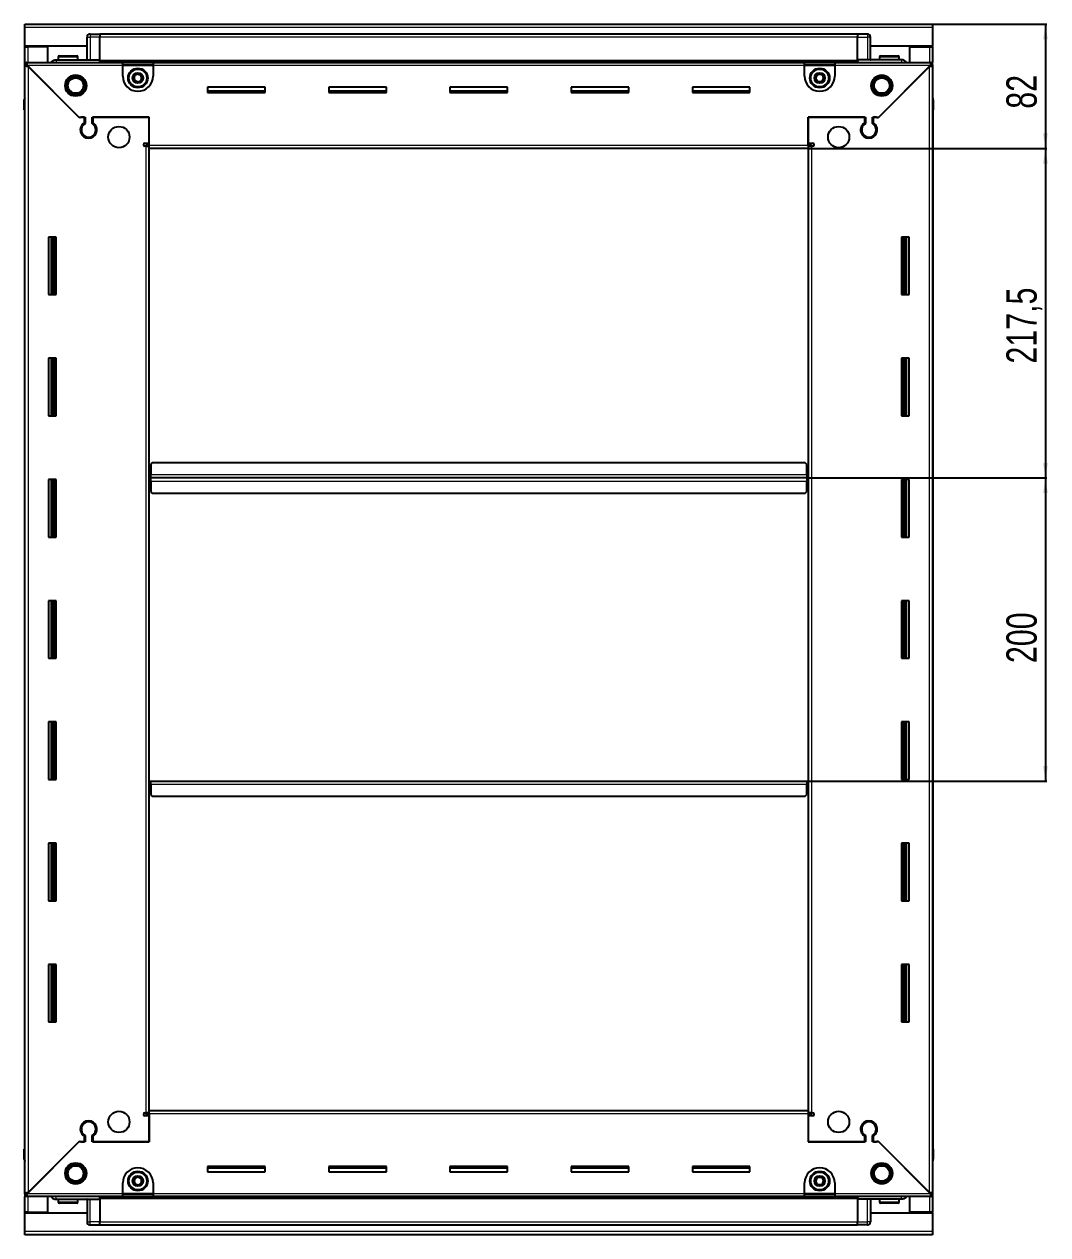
# Model space of a CAD drawing. Header units: millimetres. Extents: x 899 to 4306, y -908 to 2009.
# Drawn here: x 3630 to 4306, y 1094 to 1893 of the extents above; entities that cross this region are included whole.
import ezdxf

# ---------------------------------------------------------------- set-up
doc = ezdxf.new("R2010")
doc.units = ezdxf.units.MM
doc.layers.add('FORMAT', color=7, linetype='Continuous')
doc.styles.add('SLDTEXTSTYLE0', font='TXT', dxfattribs={"width": 0.75})
doc.dimstyles.new('SLDDIMSTYLE0', dxfattribs={"dimtxt": 20, "dimasz": 10, "dimexe": 0, "dimexo": 0.0625, "dimgap": 5, "dimtad": 2, "dimdec": 1, "dimrnd": 1e-09, "dimzin": 12, "dimdsep": 46, "dimtxsty": 'SLDTEXTSTYLE0', "dimsah": 1, "dimcen": 0.09, "dimadec": 0, "dimazin": 3, "dimtfac": 1, "dimtofl": 0, "dimtmove": 0, "dimatfit": 3, "dimfxl": 0, "dimfrac": 2, "dimtolj": 1, "dimtzin": 12, "dimarcsym": 0})

# ---------------------------------------------------------------- blocks, each defined once
blk = doc.blocks.new('_D_5')
at = {"layer": 'FORMAT'}
for p, q in [((4229.88, 1893.43), (4305.37, 1893.43)), ((4304.37, 1893.43), (4304.37, 1811.43)), ((4147.88, 1811.43), (4305.37, 1811.43))]:
    blk.add_line(p, q, dxfattribs=at)
for points in [[(4304.37, 1893.43), (4302.83, 1883.43), (4305.91, 1883.43)], [(4304.37, 1811.43), (4305.91, 1821.43), (4302.83, 1821.43)]]:
    blk.add_solid(points, dxfattribs=at)
at = {"layer": 'FORMAT', "insert": (4278.59, 1837.66), "char_height": 20, "attachment_point": 1, "rotation": 90, "style": 'SLDTEXTSTYLE0'}
blk.add_mtext('82', dxfattribs=at)
blk = doc.blocks.new('_D_6')
at = {"layer": 'FORMAT'}
for p, q in [((4147.88, 1811.43), (4305.37, 1811.43)), ((4304.37, 1811.43), (4304.37, 1593.93)), ((4146.88, 1593.93), (4305.37, 1593.93))]:
    blk.add_line(p, q, dxfattribs=at)
for points in [[(4304.37, 1811.43), (4302.83, 1801.43), (4305.91, 1801.43)], [(4304.37, 1593.93), (4305.91, 1603.93), (4302.83, 1603.93)]]:
    blk.add_solid(points, dxfattribs=at)
at = {"layer": 'FORMAT', "insert": (4278.59, 1669.43), "char_height": 20, "attachment_point": 1, "rotation": 90, "style": 'SLDTEXTSTYLE0'}
blk.add_mtext('217,5', dxfattribs=at)
blk = doc.blocks.new('_D_7')
at = {"layer": 'FORMAT'}
for p, q in [((4146.88, 1593.93), (4305.37, 1593.93)), ((4304.37, 1593.93), (4304.37, 1393.93)), ((4146.88, 1393.93), (4305.37, 1393.93))]:
    blk.add_line(p, q, dxfattribs=at)
for points in [[(4304.37, 1593.93), (4302.83, 1583.93), (4305.91, 1583.93)], [(4304.37, 1393.93), (4305.91, 1403.93), (4302.83, 1403.93)]]:
    blk.add_solid(points, dxfattribs=at)
at = {"layer": 'FORMAT', "insert": (4278.59, 1471.77), "char_height": 20, "attachment_point": 1, "rotation": 90, "style": 'SLDTEXTSTYLE0'}
blk.add_mtext('200', dxfattribs=at)

msp = doc.modelspace()

# ---------------------------------------------------------------- linework, layer by layer
at = {"color": 7, "linetype": 'Continuous', "lineweight": 25}
for p, q in [((3630.87, 1891.33), (3630.87, 1893.43)), ((3630.87, 1893.43), (4229.87, 1893.43)), ((3630.87, 1878.93), (3630.87, 1891.33)), ((3672.55, 1886.43), (3672.55, 1886.43)), ((3673.87, 1886.93), (3680.37, 1886.93)), ((3673.87, 1886.93), (3680.37, 1886.93)), ((3680.37, 1886.93), (3680.37, 1886.93)), ((3680.37, 1886.93), (3680.37, 1886.93)), ((3680.37, 1886.93), (3680.37, 1884.93)), ((4180.37, 1886.78), (3680.37, 1886.78)), ((4180.37, 1886.93), (4180.37, 1886.93)), ((4186.87, 1886.93), (4180.37, 1886.93)), ((4186.87, 1886.93), (4180.37, 1886.93)), ((4180.37, 1886.93), (4180.37, 1884.93)), ((4229.87, 1893.43), (4229.87, 1891.33)), ((4229.87, 1891.33), (4229.87, 1878.93)), ((3671.87, 1878.93), (3630.87, 1878.93)), ((3630.87, 1878.43), (3630.87, 1878.93)), ((3630.87, 1878.43), (3632.97, 1878.43)), ((3630.87, 1868.18), (3630.87, 1878.43)), ((3632.37, 1878.43), (3632.37, 1878.93)), ((3645.87, 1878.43), (3632.97, 1878.43)), ((3645.87, 1868.18), (3645.87, 1878.43)), ((3671.87, 1869.93), (3671.87, 1884.93)), ((3680.37, 1869.93), (3680.37, 1884.93)), ((4180.37, 1869.93), (4180.37, 1884.93)), ((4188.87, 1884.93), (4188.87, 1884.93)), ((4188.87, 1869.93), (4188.87, 1884.93)), ((4229.87, 1878.93), (4188.87, 1878.93)), ((4214.87, 1878.43), (4227.77, 1878.43)), ((4214.87, 1868.18), (4214.87, 1878.43)), ((4227.77, 1878.43), (4229.87, 1878.43)), ((4228.37, 1878.43), (4228.37, 1878.93)), ((4229.87, 1878.43), (4229.87, 1878.93)), ((4229.87, 1878.43), (4229.87, 1868.18)), ((3651.37, 1869.93), (3680.37, 1869.93)), ((3652.87, 1871.83), (3652.87, 1869.93)), ((3653.67, 1872.63), (3665.07, 1872.63)), ((3665.87, 1869.93), (3665.87, 1871.83)), ((3680.3, 1868.18), (3680.37, 1869.9)), ((3680.37, 1869.93), (3680.37, 1869.43)), ((4180.37, 1869.93), (4180.37, 1869.43)), ((4209.37, 1869.93), (4180.37, 1869.93)), ((4180.37, 1869.9), (4180.45, 1868.18)), ((4194.87, 1871.83), (4194.87, 1869.93)), ((4195.67, 1872.63), (4207.07, 1872.63)), ((4207.87, 1869.93), (4207.87, 1871.83)), ((3630.87, 1866.68), (3630.87, 1868.18)), ((3630.87, 1868.18), (3631.87, 1868.18)), ((3630.87, 1866.18), (3630.87, 1866.68)), ((3630.87, 1866.68), (3631.87, 1866.68)), ((3630.87, 1121.68), (3630.87, 1866.18)), ((3632.37, 1866.18), (3630.87, 1866.18)), ((3631.87, 1868.18), (3695.37, 1868.18)), ((3631.87, 1866.68), (3631.87, 1868.18)), ((3632.47, 1866.08), (3666.37, 1832.18)), ((3667.07, 1831.48), (3632.97, 1865.58)), ((3680.37, 1868.78), (4180.37, 1868.78)), ((3695.37, 1866.08), (3695.37, 1868.18)), ((3695.37, 1868.18), (3715.37, 1868.18)), ((3695.37, 1866.68), (3715.37, 1866.68)), ((3695.37, 1859.18), (3695.37, 1866.08)), ((3715.37, 1868.18), (3715.37, 1866.08)), ((3715.37, 1868.18), (4145.37, 1868.18)), ((3715.37, 1866.08), (3715.37, 1859.18)), ((4145.37, 1866.08), (4145.37, 1868.18)), ((4145.37, 1868.18), (4165.37, 1868.18)), ((4145.37, 1866.68), (4165.37, 1866.68)), ((4145.37, 1859.18), (4145.37, 1866.08)), ((4165.37, 1868.18), (4228.87, 1868.18)), ((4165.37, 1868.18), (4165.37, 1866.08)), ((4165.37, 1866.08), (4165.37, 1859.18)), ((4227.77, 1865.58), (4193.67, 1831.48)), ((4194.37, 1832.18), (4228.27, 1866.08)), ((4228.37, 1866.18), (4229.87, 1866.18)), ((4228.87, 1866.68), (4228.87, 1868.18)), ((4228.87, 1868.18), (4229.87, 1868.18)), ((4228.87, 1866.68), (4229.87, 1866.68)), ((4229.87, 1866.68), (4229.87, 1868.18)), ((4229.87, 1866.68), (4229.87, 1866.18)), ((4229.87, 1866.18), (4229.87, 1121.68)), ((3789.37, 1851.93), (3751.37, 1851.93)), ((3751.37, 1851.93), (3751.37, 1848.43)), ((3789.37, 1849.18), (3751.37, 1849.18)), ((3751.37, 1848.43), (3789.37, 1848.43)), ((3789.37, 1848.43), (3789.37, 1851.93)), ((3869.37, 1851.93), (3831.37, 1851.93)), ((3831.37, 1851.93), (3831.37, 1848.43)), ((3869.37, 1849.18), (3831.37, 1849.18)), ((3831.37, 1848.43), (3869.37, 1848.43)), ((3869.37, 1848.43), (3869.37, 1851.93)), ((3949.37, 1851.93), (3911.37, 1851.93)), ((3911.37, 1851.93), (3911.37, 1848.43)), ((3949.37, 1849.18), (3911.37, 1849.18)), ((3911.37, 1848.43), (3949.37, 1848.43)), ((3949.37, 1848.43), (3949.37, 1851.93)), ((4029.37, 1851.93), (3991.37, 1851.93)), ((3991.37, 1851.93), (3991.37, 1848.43)), ((4029.37, 1849.18), (3991.37, 1849.18)), ((3991.37, 1848.43), (4029.37, 1848.43)), ((4029.37, 1848.43), (4029.37, 1851.93)), ((4109.37, 1851.93), (4071.37, 1851.93)), ((4071.37, 1851.93), (4071.37, 1848.43)), ((4109.37, 1849.18), (4071.37, 1849.18)), ((4071.37, 1848.43), (4109.37, 1848.43)), ((4109.37, 1848.43), (4109.37, 1851.93)), ((3630.37, 1843.43), (3630.37, 1836.93)), ((3630.37, 1836.93), (3630.37, 1843.43)), ((4229.87, 1844.76), (4229.87, 1844.76)), ((4230.37, 1843.43), (4230.37, 1836.93)), ((4230.37, 1836.93), (4230.37, 1843.43)), ((3630.37, 1836.93), (3630.37, 1836.93)), ((3630.87, 1836.93), (3630.37, 1836.93)), ((3630.52, 1836.93), (3630.52, 1150.93)), ((3666.37, 1832.18), (3670.57, 1832.18)), ((3667.77, 1832.18), (3667.07, 1831.48)), ((3669.87, 1832.18), (3667.77, 1832.18)), ((3669.87, 1832.18), (3669.87, 1828.29)), ((3670.57, 1832.18), (3670.57, 1827.9)), ((3675.17, 1832.18), (3712.87, 1832.18)), ((3675.17, 1827.9), (3675.17, 1832.18)), ((3675.87, 1828.29), (3675.87, 1832.18)), ((3712.87, 1832.18), (3675.87, 1832.18)), ((3712.87, 1813.53), (3712.87, 1832.18)), ((3712.87, 1814.93), (3712.87, 1832.18)), ((4147.87, 1832.18), (4185.57, 1832.18)), ((4147.87, 1813.53), (4147.87, 1832.18)), ((4147.87, 1832.18), (4147.87, 1814.93)), ((4184.87, 1832.18), (4147.87, 1832.18)), ((4184.87, 1832.18), (4184.87, 1828.29)), ((4185.57, 1832.18), (4185.57, 1827.9)), ((4190.17, 1832.18), (4194.37, 1832.18)), ((4190.17, 1827.9), (4190.17, 1832.18)), ((4192.97, 1832.18), (4190.87, 1832.18)), ((4190.87, 1828.29), (4190.87, 1832.18)), ((4193.67, 1831.48), (4192.97, 1832.18)), ((4229.87, 1836.93), (4230.37, 1836.93)), ((4230.22, 1150.93), (4230.22, 1836.93)), ((4230.37, 1836.93), (4230.37, 1836.93)), ((4230.37, 1836.93), (4230.37, 1836.93)), ((3670.87, 1819.32), (3670.87, 1818.56)), ((3710.02, 1814.93), (3712.87, 1814.93)), ((3712.87, 1813.93), (3710.87, 1813.93)), ((3710.87, 1813.93), (3710.87, 1812.93)), ((4147.87, 1814.93), (4150.72, 1814.93)), ((4149.87, 1813.93), (4147.87, 1813.93)), ((4149.87, 1812.93), (4149.87, 1813.93)), ((4189.87, 1819.32), (4189.87, 1818.56)), ((3710.77, 1812.93), (3710.02, 1812.93)), ((3710.77, 1812.93), (3712.87, 1812.93)), ((3712.87, 1811.43), (3712.87, 1813.53)), ((4147.87, 1811.43), (3712.87, 1811.43)), ((3712.87, 1176.43), (3712.87, 1811.43)), ((4147.87, 1813.53), (4147.87, 1811.43)), ((4147.87, 1812.93), (4149.97, 1812.93)), ((4147.87, 1811.43), (4147.87, 1176.43)), ((4150.72, 1812.93), (4149.97, 1812.93)), ((3651.37, 1752.93), (3646.37, 1752.93)), ((3646.37, 1752.93), (3646.37, 1714.93)), ((3648.52, 1714.93), (3648.52, 1752.93)), ((3650.31, 1714.93), (3650.31, 1752.93)), ((3650.35, 1714.93), (3650.35, 1752.93)), ((3651.37, 1714.93), (3651.37, 1752.93)), ((4209.37, 1752.93), (4209.37, 1714.93)), ((4214.37, 1752.93), (4209.37, 1752.93)), ((4210.39, 1752.93), (4210.39, 1714.93)), ((4210.43, 1752.93), (4210.43, 1714.93)), ((4212.22, 1752.93), (4212.22, 1714.93)), ((4214.37, 1714.93), (4214.37, 1752.93)), ((3646.37, 1714.93), (3651.37, 1714.93)), ((4209.37, 1714.93), (4214.37, 1714.93)), ((3651.37, 1672.93), (3646.37, 1672.93)), ((3646.37, 1672.93), (3646.37, 1634.93)), ((3648.52, 1634.93), (3648.52, 1672.93)), ((3650.31, 1634.93), (3650.31, 1672.93)), ((3650.35, 1634.93), (3650.35, 1672.93)), ((3651.37, 1634.93), (3651.37, 1672.93)), ((4209.37, 1672.93), (4209.37, 1634.93)), ((4214.37, 1672.93), (4209.37, 1672.93)), ((4210.39, 1672.93), (4210.39, 1634.93)), ((4210.43, 1672.93), (4210.43, 1634.93)), ((4212.22, 1672.93), (4212.22, 1634.93)), ((4214.37, 1634.93), (4214.37, 1672.93)), ((3646.37, 1634.93), (3651.37, 1634.93)), ((4209.37, 1634.93), (4214.37, 1634.93)), ((3714.87, 1603.93), (3713.87, 1602.93)), ((3713.87, 1602.93), (3713.87, 1596.03)), ((4145.87, 1603.93), (3714.87, 1603.93)), ((4146.87, 1602.93), (4145.87, 1603.93)), ((4146.87, 1596.03), (4146.87, 1602.93)), ((3651.37, 1592.93), (3646.37, 1592.93)), ((3646.37, 1592.93), (3646.37, 1554.93)), ((3648.52, 1554.93), (3648.52, 1592.93)), ((3650.31, 1554.93), (3650.31, 1592.93)), ((3650.35, 1554.93), (3650.35, 1592.93)), ((3651.37, 1554.93), (3651.37, 1592.93)), ((3713.62, 1593.93), (3712.87, 1593.93)), ((3713.87, 1596.78), (3713.62, 1596.78)), ((3713.62, 1596.78), (3713.62, 1593.93)), ((3713.62, 1593.93), (3713.62, 1591.08)), ((3713.62, 1591.08), (3713.87, 1591.08)), ((3713.87, 1593.93), (3713.87, 1596.03)), ((3713.87, 1591.83), (3713.87, 1593.93)), ((4146.87, 1593.93), (3713.87, 1593.93)), ((3713.87, 1591.83), (3713.87, 1584.93)), ((4147.12, 1596.78), (4146.87, 1596.78)), ((4146.87, 1596.03), (4146.87, 1593.93)), ((4146.87, 1593.93), (4146.87, 1591.83)), ((4146.87, 1584.93), (4146.87, 1591.83)), ((4146.87, 1591.08), (4147.12, 1591.08)), ((4147.12, 1593.93), (4147.12, 1596.78)), ((4147.12, 1591.08), (4147.12, 1593.93)), ((4147.87, 1593.93), (4147.12, 1593.93)), ((4209.37, 1592.93), (4209.37, 1554.93)), ((4214.37, 1592.93), (4209.37, 1592.93)), ((4210.39, 1592.93), (4210.39, 1554.93)), ((4210.43, 1592.93), (4210.43, 1554.93)), ((4212.22, 1592.93), (4212.22, 1554.93)), ((4214.37, 1554.93), (4214.37, 1592.93)), ((3713.87, 1584.93), (3714.87, 1583.93)), ((3714.87, 1583.93), (4145.87, 1583.93)), ((4145.87, 1583.93), (4146.87, 1584.93)), ((3646.37, 1554.93), (3651.37, 1554.93)), ((4209.37, 1554.93), (4214.37, 1554.93)), ((3651.37, 1512.93), (3646.37, 1512.93)), ((3646.37, 1512.93), (3646.37, 1474.93)), ((3648.52, 1474.93), (3648.52, 1512.93)), ((3650.31, 1474.93), (3650.31, 1512.93)), ((3650.35, 1474.93), (3650.35, 1512.93)), ((3651.37, 1474.93), (3651.37, 1512.93)), ((4209.37, 1512.93), (4209.37, 1474.93)), ((4214.37, 1512.93), (4209.37, 1512.93)), ((4210.39, 1512.93), (4210.39, 1474.93)), ((4210.43, 1512.93), (4210.43, 1474.93)), ((4212.22, 1512.93), (4212.22, 1474.93)), ((4214.37, 1474.93), (4214.37, 1512.93)), ((3646.37, 1474.93), (3651.37, 1474.93)), ((4209.37, 1474.93), (4214.37, 1474.93)), ((3651.37, 1432.93), (3646.37, 1432.93)), ((3646.37, 1432.93), (3646.37, 1394.93)), ((3648.52, 1394.93), (3648.52, 1432.93)), ((3650.31, 1394.93), (3650.31, 1432.93)), ((3650.35, 1394.93), (3650.35, 1432.93)), ((3651.37, 1394.93), (3651.37, 1432.93)), ((4209.37, 1432.93), (4209.37, 1394.93)), ((4214.37, 1432.93), (4209.37, 1432.93)), ((4210.39, 1432.93), (4210.39, 1394.93)), ((4210.43, 1432.93), (4210.43, 1394.93)), ((4212.22, 1432.93), (4212.22, 1394.93)), ((4214.37, 1394.93), (4214.37, 1432.93)), ((3646.37, 1394.93), (3651.37, 1394.93)), ((3712.87, 1393.93), (3713.62, 1393.93)), ((3713.62, 1393.93), (3713.62, 1391.08)), ((3713.62, 1391.08), (3713.87, 1391.08)), ((3713.87, 1391.83), (3713.87, 1393.93)), ((3713.87, 1393.93), (4146.87, 1393.93)), ((3713.87, 1391.83), (3713.87, 1384.93)), ((4146.87, 1393.93), (4146.87, 1391.83)), ((4146.87, 1384.93), (4146.87, 1391.83)), ((4146.87, 1391.08), (4147.12, 1391.08)), ((4147.12, 1391.08), (4147.12, 1393.93)), ((4147.12, 1393.93), (4147.87, 1393.93)), ((4209.37, 1394.93), (4214.37, 1394.93)), ((3713.87, 1384.93), (3714.87, 1383.93)), ((3714.87, 1383.93), (4145.87, 1383.93)), ((4145.87, 1383.93), (4146.87, 1384.93)), ((3651.37, 1352.93), (3646.37, 1352.93)), ((3646.37, 1352.93), (3646.37, 1314.93)), ((3648.52, 1314.93), (3648.52, 1352.93)), ((3650.31, 1314.93), (3650.31, 1352.93)), ((3650.35, 1314.93), (3650.35, 1352.93)), ((3651.37, 1314.93), (3651.37, 1352.93)), ((4209.37, 1352.93), (4209.37, 1314.93)), ((4214.37, 1352.93), (4209.37, 1352.93)), ((4210.39, 1352.93), (4210.39, 1314.93)), ((4210.43, 1352.93), (4210.43, 1314.93)), ((4212.22, 1352.93), (4212.22, 1314.93)), ((4214.37, 1314.93), (4214.37, 1352.93)), ((3646.37, 1314.93), (3651.37, 1314.93)), ((4209.37, 1314.93), (4214.37, 1314.93)), ((3651.37, 1272.93), (3646.37, 1272.93)), ((3646.37, 1272.93), (3646.37, 1234.93)), ((3648.52, 1234.93), (3648.52, 1272.93)), ((3650.31, 1234.93), (3650.31, 1272.93)), ((3650.35, 1234.93), (3650.35, 1272.93)), ((3651.37, 1234.93), (3651.37, 1272.93)), ((4209.37, 1272.93), (4209.37, 1234.93)), ((4214.37, 1272.93), (4209.37, 1272.93)), ((4210.39, 1272.93), (4210.39, 1234.93)), ((4210.43, 1272.93), (4210.43, 1234.93)), ((4212.22, 1272.93), (4212.22, 1234.93)), ((4214.37, 1234.93), (4214.37, 1272.93)), ((3646.37, 1234.93), (3651.37, 1234.93)), ((4209.37, 1234.93), (4214.37, 1234.93)), ((3710.02, 1174.93), (3710.77, 1174.93)), ((3712.87, 1174.93), (3710.77, 1174.93)), ((3710.87, 1174.93), (3710.87, 1173.93)), ((3712.87, 1176.43), (4147.87, 1176.43)), ((3712.87, 1174.33), (3712.87, 1176.43)), ((4147.87, 1176.43), (4147.87, 1174.33)), ((4149.97, 1174.93), (4147.87, 1174.93)), ((4149.87, 1173.93), (4149.87, 1174.93)), ((4149.97, 1174.93), (4150.72, 1174.93)), ((3670.87, 1169.31), (3670.87, 1168.55)), ((3712.87, 1172.93), (3710.02, 1172.93)), ((3710.87, 1173.93), (3712.87, 1173.93)), ((3712.87, 1174.33), (3712.87, 1155.68)), ((3712.87, 1155.68), (3712.87, 1172.93)), ((4147.87, 1174.33), (4147.87, 1155.68)), ((4147.87, 1173.93), (4149.87, 1173.93)), ((4147.87, 1172.93), (4147.87, 1155.68)), ((4150.72, 1172.93), (4147.87, 1172.93)), ((4189.87, 1169.31), (4189.87, 1168.55)), ((3669.87, 1159.57), (3669.87, 1155.68)), ((3670.57, 1159.97), (3670.57, 1155.68)), ((3675.17, 1155.68), (3675.17, 1159.97)), ((3675.87, 1155.68), (3675.87, 1159.57)), ((4184.87, 1159.57), (4184.87, 1155.68)), ((4185.57, 1159.97), (4185.57, 1155.68)), ((4190.17, 1155.68), (4190.17, 1159.97)), ((4190.87, 1155.68), (4190.87, 1159.57)), ((3630.37, 1144.43), (3630.37, 1150.93)), ((3630.37, 1150.93), (3630.37, 1150.93)), ((3630.37, 1150.93), (3630.37, 1150.93)), ((3630.37, 1150.93), (3630.37, 1144.43)), ((3630.87, 1150.93), (3630.37, 1150.93)), ((3666.37, 1155.68), (3632.47, 1121.78)), ((3632.97, 1122.28), (3667.07, 1156.38)), ((3670.57, 1155.68), (3666.37, 1155.68)), ((3667.07, 1156.38), (3667.77, 1155.68)), ((3667.77, 1155.68), (3669.87, 1155.68)), ((3712.87, 1155.68), (3675.17, 1155.68)), ((3675.87, 1155.68), (3712.87, 1155.68)), ((4185.57, 1155.68), (4147.87, 1155.68)), ((4147.87, 1155.68), (4184.87, 1155.68)), ((4194.37, 1155.68), (4190.17, 1155.68)), ((4190.87, 1155.68), (4192.97, 1155.68)), ((4192.97, 1155.68), (4193.67, 1156.38)), ((4193.67, 1156.38), (4227.77, 1122.28)), ((4228.27, 1121.78), (4194.37, 1155.68)), ((4229.87, 1150.93), (4230.37, 1150.93)), ((4230.37, 1150.93), (4230.37, 1150.93)), ((4230.37, 1144.43), (4230.37, 1150.93)), ((4230.37, 1150.93), (4230.37, 1144.43)), ((3630.87, 1143.11), (3630.87, 1143.11)), ((3789.37, 1139.43), (3751.37, 1139.43)), ((3751.37, 1139.43), (3751.37, 1135.93)), ((3751.37, 1138.68), (3789.37, 1138.68)), ((3751.37, 1135.93), (3789.37, 1135.93)), ((3789.37, 1135.93), (3789.37, 1139.43)), ((3869.37, 1139.43), (3831.37, 1139.43)), ((3831.37, 1139.43), (3831.37, 1135.93)), ((3831.37, 1138.68), (3869.37, 1138.68)), ((3831.37, 1135.93), (3869.37, 1135.93)), ((3869.37, 1135.93), (3869.37, 1139.43)), ((3949.37, 1139.43), (3911.37, 1139.43)), ((3911.37, 1139.43), (3911.37, 1135.93)), ((3911.37, 1138.68), (3949.37, 1138.68)), ((3911.37, 1135.93), (3949.37, 1135.93)), ((3949.37, 1135.93), (3949.37, 1139.43)), ((4029.37, 1139.43), (3991.37, 1139.43)), ((3991.37, 1139.43), (3991.37, 1135.93)), ((3991.37, 1138.68), (4029.37, 1138.68)), ((3991.37, 1135.93), (4029.37, 1135.93)), ((4029.37, 1135.93), (4029.37, 1139.43)), ((4109.37, 1139.43), (4071.37, 1139.43)), ((4071.37, 1139.43), (4071.37, 1135.93)), ((4071.37, 1138.68), (4109.37, 1138.68)), ((4071.37, 1135.93), (4109.37, 1135.93)), ((4109.37, 1135.93), (4109.37, 1139.43)), ((3695.37, 1121.78), (3695.37, 1128.68)), ((3715.37, 1128.68), (3715.37, 1121.78)), ((4145.37, 1121.78), (4145.37, 1128.68)), ((4165.37, 1128.68), (4165.37, 1121.78)), ((3630.87, 1121.18), (3630.87, 1121.68)), ((3632.37, 1121.68), (3630.87, 1121.68)), ((3630.87, 1121.18), (3630.87, 1119.68)), ((3631.87, 1121.18), (3630.87, 1121.18)), ((3630.87, 1109.43), (3630.87, 1119.68)), ((3631.87, 1119.68), (3630.87, 1119.68)), ((3631.87, 1121.18), (3631.87, 1119.68)), ((3695.37, 1119.68), (3631.87, 1119.68)), ((3645.87, 1109.43), (3645.87, 1119.68)), ((3680.37, 1117.97), (3680.3, 1119.68)), ((4180.37, 1119.08), (3680.37, 1119.08)), ((3695.37, 1119.68), (3695.37, 1121.78)), ((3715.37, 1121.18), (3695.37, 1121.18)), ((3715.37, 1119.68), (3695.37, 1119.68)), ((3715.37, 1121.78), (3715.37, 1119.68)), ((4145.37, 1119.68), (3715.37, 1119.68)), ((4145.37, 1119.68), (4145.37, 1121.78)), ((4165.37, 1121.18), (4145.37, 1121.18)), ((4165.37, 1119.68), (4145.37, 1119.68)), ((4165.37, 1121.78), (4165.37, 1119.68)), ((4228.87, 1119.68), (4165.37, 1119.68)), ((4180.45, 1119.68), (4180.37, 1117.97)), ((4214.87, 1109.43), (4214.87, 1119.68)), ((4228.37, 1121.68), (4229.87, 1121.68)), ((4228.87, 1121.18), (4228.87, 1119.68)), ((4229.87, 1121.18), (4228.87, 1121.18)), ((4229.87, 1119.68), (4228.87, 1119.68)), ((4229.87, 1121.68), (4229.87, 1121.18)), ((4229.87, 1121.18), (4229.87, 1119.68)), ((4229.87, 1119.68), (4229.87, 1109.43)), ((3651.37, 1117.93), (3680.37, 1117.93)), ((3652.87, 1117.93), (3652.87, 1116.03)), ((3657.45, 1115.23), (3653.67, 1115.23)), ((3665.07, 1115.23), (3657.45, 1115.23)), ((3665.87, 1116.03), (3665.87, 1117.93)), ((3671.87, 1117.93), (3671.87, 1102.93)), ((3680.37, 1117.93), (3680.37, 1118.43)), ((3680.37, 1117.93), (3680.37, 1102.93)), ((4180.37, 1117.93), (4180.37, 1118.43)), ((4209.37, 1117.93), (4180.37, 1117.93)), ((4180.37, 1117.93), (4180.37, 1102.93)), ((4188.87, 1117.93), (4188.87, 1102.93)), ((4194.87, 1117.93), (4194.87, 1116.03)), ((4202.66, 1115.23), (4195.67, 1115.23)), ((4207.07, 1115.23), (4202.66, 1115.23)), ((4207.87, 1116.03), (4207.87, 1117.93)), ((3632.97, 1109.43), (3630.87, 1109.43)), ((3630.87, 1108.93), (3630.87, 1109.43)), ((3630.87, 1096.53), (3630.87, 1108.93)), ((3630.87, 1108.93), (3671.87, 1108.93)), ((3632.37, 1108.93), (3632.37, 1109.43)), ((3632.97, 1109.43), (3645.87, 1109.43)), ((3671.87, 1102.93), (3671.87, 1102.93)), ((3680.37, 1100.93), (3680.37, 1102.93)), ((4180.37, 1100.93), (4180.37, 1102.93)), ((4188.87, 1108.93), (4229.87, 1108.93)), ((4227.77, 1109.43), (4214.87, 1109.43)), ((4229.87, 1109.43), (4227.77, 1109.43)), ((4228.37, 1108.93), (4228.37, 1109.43)), ((4229.87, 1108.93), (4229.87, 1109.43)), ((4229.87, 1108.93), (4229.87, 1096.53)), ((3630.87, 1094.43), (3630.87, 1096.53)), ((3673.87, 1100.93), (3680.37, 1100.93)), ((3673.87, 1100.93), (3680.37, 1100.93)), ((3680.37, 1101.08), (4180.37, 1101.08)), ((3680.37, 1100.93), (3680.37, 1100.93)), ((4186.87, 1100.93), (4180.37, 1100.93)), ((4180.37, 1100.93), (4180.37, 1100.93)), ((4180.37, 1100.93), (4180.37, 1100.93)), ((4186.87, 1100.93), (4180.37, 1100.93)), ((4188.19, 1101.43), (4188.19, 1101.43)), ((4229.87, 1096.53), (4229.87, 1094.43)), ((4229.87, 1094.43), (3630.87, 1094.43))]:
    msp.add_line(p, q, dxfattribs=at)
at = {"color": 8, "linetype": 'Continuous', "lineweight": 18}
for p, q in [((4229.87, 1891.33), (3630.87, 1891.33)), ((3673.87, 1886.93), (3673.87, 1884.93)), ((4186.87, 1886.93), (4186.87, 1884.93)), ((3632.97, 1878.43), (3632.97, 1878.93)), ((3632.97, 1868.18), (3632.97, 1878.43)), ((3671.87, 1884.93), (3673.87, 1884.93)), ((3673.87, 1884.93), (3673.87, 1869.93)), ((3680.37, 1884.93), (3673.87, 1884.93)), ((4180.37, 1884.78), (3680.37, 1884.78)), ((4180.37, 1884.93), (4186.87, 1884.93)), ((4186.87, 1884.93), (4186.87, 1869.93)), ((4188.87, 1884.93), (4186.87, 1884.93)), ((4227.77, 1878.93), (4227.77, 1878.43)), ((4227.77, 1878.43), (4227.77, 1868.18)), ((3652.87, 1871.83), (3665.87, 1871.83)), ((4194.87, 1871.83), (4207.87, 1871.83)), ((3695.37, 1866.08), (3632.47, 1866.08)), ((3632.97, 1865.58), (3632.97, 1122.28)), ((4180.37, 1869.43), (3680.37, 1869.43)), ((4180.37, 1868.2), (3680.37, 1868.2)), ((3695.37, 1866.08), (3715.37, 1866.08)), ((4145.37, 1866.08), (3715.37, 1866.08)), ((4145.37, 1866.08), (4165.37, 1866.08)), ((4228.27, 1866.08), (4165.37, 1866.08)), ((4227.77, 1122.28), (4227.77, 1865.58)), ((3630.87, 1843.43), (3630.37, 1843.43)), ((4229.87, 1843.43), (4230.37, 1843.43)), ((3710.77, 1174.93), (3710.77, 1812.93)), ((3712.87, 1813.53), (4147.87, 1813.53)), ((4149.97, 1812.93), (4149.97, 1174.93)), ((3647.87, 1752.93), (3647.87, 1714.93)), ((3649.11, 1752.93), (3649.11, 1714.93)), ((4211.64, 1714.93), (4211.64, 1752.93)), ((4212.87, 1714.93), (4212.87, 1752.93)), ((3647.87, 1672.93), (3647.87, 1634.93)), ((3649.11, 1672.93), (3649.11, 1634.93)), ((4211.64, 1634.93), (4211.64, 1672.93)), ((4212.87, 1634.93), (4212.87, 1672.93)), ((3647.87, 1592.93), (3647.87, 1554.93)), ((3649.11, 1592.93), (3649.11, 1554.93)), ((4146.87, 1596.03), (3713.87, 1596.03)), ((3713.87, 1591.83), (4146.87, 1591.83)), ((4211.64, 1554.93), (4211.64, 1592.93)), ((4212.87, 1554.93), (4212.87, 1592.93)), ((3647.87, 1512.93), (3647.87, 1474.93)), ((3649.11, 1512.93), (3649.11, 1474.93)), ((4211.64, 1474.93), (4211.64, 1512.93)), ((4212.87, 1474.93), (4212.87, 1512.93)), ((3647.87, 1432.93), (3647.87, 1394.93)), ((3649.11, 1432.93), (3649.11, 1394.93)), ((4211.64, 1394.93), (4211.64, 1432.93)), ((4212.87, 1394.93), (4212.87, 1432.93)), ((3713.87, 1391.83), (4146.87, 1391.83)), ((3647.87, 1352.93), (3647.87, 1314.93)), ((3649.11, 1352.93), (3649.11, 1314.93)), ((4211.64, 1314.93), (4211.64, 1352.93)), ((4212.87, 1314.93), (4212.87, 1352.93)), ((3647.87, 1272.93), (3647.87, 1234.93)), ((3649.11, 1272.93), (3649.11, 1234.93)), ((4211.64, 1234.93), (4211.64, 1272.93)), ((4212.87, 1234.93), (4212.87, 1272.93)), ((4147.87, 1174.33), (3712.87, 1174.33)), ((3630.87, 1144.43), (3630.37, 1144.43)), ((4229.87, 1144.43), (4230.37, 1144.43)), ((3632.47, 1121.78), (3695.37, 1121.78)), ((3632.97, 1109.43), (3632.97, 1119.68)), ((3680.37, 1119.67), (4180.37, 1119.67)), ((3715.37, 1121.78), (3695.37, 1121.78)), ((3715.37, 1121.78), (4145.37, 1121.78)), ((4165.37, 1121.78), (4145.37, 1121.78)), ((4165.37, 1121.78), (4228.27, 1121.78)), ((4227.77, 1119.68), (4227.77, 1109.43)), ((3657.18, 1116.03), (3652.87, 1116.03)), ((3665.87, 1116.03), (3657.18, 1116.03)), ((3673.87, 1102.93), (3673.87, 1117.93)), ((3680.37, 1118.43), (4180.37, 1118.43)), ((4186.87, 1102.93), (4186.87, 1117.93)), ((4202.85, 1116.03), (4194.87, 1116.03)), ((4207.87, 1116.03), (4202.85, 1116.03)), ((3632.97, 1108.93), (3632.97, 1109.43)), ((3671.87, 1102.93), (3673.87, 1102.93)), ((3680.37, 1102.93), (3673.87, 1102.93)), ((3673.87, 1100.93), (3673.87, 1102.93)), ((3680.37, 1103.08), (4180.37, 1103.08)), ((4180.37, 1102.93), (4186.87, 1102.93)), ((4188.87, 1102.93), (4186.87, 1102.93)), ((4186.87, 1100.93), (4186.87, 1102.93)), ((4227.77, 1109.43), (4227.77, 1108.93)), ((4229.87, 1096.53), (3630.87, 1096.53))]:
    msp.add_line(p, q, dxfattribs=at)
at = {"color": 7, "linetype": 'Continuous', "lineweight": 25}
for centre, radius in [((3705.37, 1857.93), 6.5), ((4155.37, 1857.93), 6.5), ((3664.37, 1852.93), 7), ((3664.37, 1852.93), 6.03), ((3664.37, 1852.93), 5.1), ((3705.37, 1857.93), 3.46), ((4155.37, 1857.93), 3.46), ((4196.37, 1852.93), 7), ((4196.37, 1852.93), 6.03), ((4196.37, 1852.93), 5.1), ((3692.87, 1818.93), 7), ((4167.87, 1818.93), 7), ((3692.87, 1168.93), 7), ((4167.87, 1168.93), 7), ((3664.37, 1134.93), 7), ((3664.37, 1134.93), 6.03), ((3664.37, 1134.93), 5.1), ((3705.37, 1129.93), 6.5), ((4155.37, 1129.93), 6.5), ((4196.37, 1134.93), 7), ((4196.37, 1134.93), 6.02), ((4196.37, 1134.93), 5.1), ((3705.37, 1129.93), 3.46), ((4155.37, 1129.93), 3.46)]:
    msp.add_circle(centre, radius, dxfattribs=at)
at = {"color": 8, "linetype": 'Continuous', "lineweight": 18}
for centre in [(3705.37, 1857.93), (4155.37, 1857.93), (3705.37, 1129.93), (4155.37, 1129.93)]:
    msp.add_circle(centre, 5.7, dxfattribs=at)
at = {"color": 7, "linetype": 'Continuous', "lineweight": 25}
for centre, radius, start, end in [((3673.87, 1884.93), 2, 90, 180), ((4186.87, 1884.93), 2, 0, 90), ((3653.67, 1871.83), 0.8, 90, 180), ((3665.07, 1871.83), 0.8, 0, 90), ((3671.67, 1870.13), 0.2, 270, 0), ((4189.07, 1870.13), 0.2, 180, 270), ((4195.67, 1871.83), 0.8, 90, 180), ((4207.07, 1871.83), 0.8, 0, 90), ((3705.37, 1859.18), 10, 180, 270), ((3705.37, 1857.93), 2.5, 134.01559, 194.01559), ((3705.37, 1857.93), 2.5, 194.01559, 254.01559), ((3705.37, 1857.93), 2.5, 74.01559, 134.01559), ((3705.37, 1857.93), 2.5, 254.01559, 314.01559), ((3705.37, 1859.18), 10, 270, 0), ((3705.37, 1857.93), 2.5, 14.01559, 74.01559), ((3705.37, 1857.93), 2.5, 314.01559, 14.01559), ((4155.37, 1859.18), 10, 180, 270), ((4155.37, 1857.93), 2.5, 160.11158, 220.11158), ((4155.37, 1857.93), 2.5, 100.11158, 160.11158), ((4155.37, 1857.93), 2.5, 220.11158, 280.11158), ((4155.37, 1857.93), 2.5, 40.11158, 100.11158), ((4155.37, 1859.18), 10, 270, 0), ((4155.37, 1857.93), 2.5, 280.11158, 340.11158), ((4155.37, 1857.93), 2.5, 340.11158, 40.11158), ((3632.37, 1843.43), 2, 138.57492, 180), ((3632.37, 1843.43), 2, 138.59038, 180), ((4228.37, 1843.43), 2, 0, 41.39416), ((3672.87, 1823.68), 5.5, 123.05573, 56.94427), ((3672.87, 1823.68), 4.8, 118.63099, 61.36901), ((4187.87, 1823.68), 5.5, 123.05573, 56.94427), ((4187.87, 1823.68), 4.8, 118.63099, 61.36901), ((3710.02, 1813.93), 1, 90, 270), ((4150.72, 1813.93), 1, 270, 90), ((3710.02, 1173.93), 1, 90, 270), ((4150.72, 1173.93), 1, 270, 90), ((3672.87, 1164.18), 5.5, 303.05573, 236.94427), ((3672.87, 1164.18), 4.8, 298.63099, 241.36901), ((4187.87, 1164.18), 5.5, 303.05573, 236.94427), ((4187.87, 1164.18), 4.8, 298.63099, 241.36901), ((3632.37, 1144.43), 2, 180, 199.56674), ((3632.37, 1144.43), 2, 180, 221.39416), ((3632.37, 1144.43), 2, 213.78451, 221.40962), ((4228.37, 1144.43), 2, 318.59038, 0), ((3705.37, 1128.68), 10, 90, 180), ((3705.37, 1128.68), 10, 0, 90), ((4155.37, 1128.68), 10, 90, 180), ((4155.37, 1128.68), 10, 0, 90), ((3705.37, 1129.93), 2.5, 127.47401, 187.47401), ((3705.37, 1129.93), 2.5, 187.47401, 247.47401), ((3705.37, 1129.93), 2.5, 67.47401, 127.47401), ((3705.37, 1129.93), 2.5, 247.47401, 307.47401), ((3705.37, 1129.93), 2.5, 7.47401, 67.47401), ((3705.37, 1129.93), 2.5, 307.47401, 7.47401), ((4155.37, 1129.93), 2.5, 147.04236, 207.04236), ((4155.37, 1129.93), 2.5, 207.04236, 267.04236), ((4155.37, 1129.93), 2.5, 87.04236, 147.04236), ((4155.37, 1129.93), 2.5, 267.04236, 327.04236), ((4155.37, 1129.93), 2.5, 27.04236, 87.04236), ((4155.37, 1129.93), 2.5, 327.04236, 27.04236), ((3653.67, 1116.03), 0.8, 180, 270), ((3665.07, 1116.03), 0.8, 270, 360), ((3671.67, 1117.73), 0.2, 0, 90), ((4189.07, 1117.73), 0.2, 90, 180), ((4195.67, 1116.03), 0.8, 180, 270), ((4207.07, 1116.03), 0.8, 270, 360), ((3673.87, 1102.93), 2, 180, 270), ((3673.87, 1102.93), 2, 180, 270), ((4186.87, 1102.93), 2, 270, 0), ((4186.87, 1102.93), 2, 270, 288.58003), ((4186.87, 1102.93), 2, 303.94202, 311.40962)]:
    msp.add_arc(centre, radius, start, end, dxfattribs=at)
for points, knots in [([(3648.16, 1868.18), (3648.28, 1868.38), (3648.66, 1869.03), (3649.82, 1869.74), (3650.85, 1869.87), (3651.37, 1869.93)], [0, 0, 0, 0, 0.18225, 0.591125, 1, 1, 1, 1]), ([(3680.37, 1869.93), (3680.37, 1869.9), (3680.37, 1869.82), (3680.37, 1869.2), (3680.37, 1868.62), (3680.37, 1868.23), (3680.37, 1868.2)], [0, 0, 0, 0, 0.3242788, 0.6485576, 0.9728365, 1, 1, 1, 1]), ([(4180.37, 1869.93), (4180.37, 1869.9), (4180.37, 1869.82), (4180.37, 1869.2), (4180.37, 1868.62), (4180.37, 1868.23), (4180.37, 1868.2)], [0, 0, 0, 0, 0.324279, 0.648558, 0.972836, 1, 1, 1, 1]), ([(4212.59, 1868.18), (4212.47, 1868.38), (4212.08, 1869.03), (4210.93, 1869.74), (4209.89, 1869.87), (4209.37, 1869.93)], [0, 0, 0, 0, 0.18225, 0.591125, 1, 1, 1, 1]), ([(3630.87, 1866.18), (3630.9, 1866.14), (3630.95, 1866.05), (3631.34, 1865.91), (3631.9, 1865.78), (3632.48, 1865.67), (3632.85, 1865.61), (3632.97, 1865.58)], [0, 0, 0, 0, 0.230255, 0.448522, 0.666786, 0.88505, 1, 1, 1, 1]), ([(3632.47, 1866.08), (3632.43, 1866.34), (3632.34, 1866.83), (3632.2, 1867.47), (3632.07, 1867.94), (3631.96, 1868.16), (3631.89, 1868.18), (3631.87, 1868.18)], [0, 0, 0, 0, 0.230255, 0.448522, 0.666786, 0.88505, 1, 1, 1, 1]), ([(4227.77, 1865.58), (4228.03, 1865.63), (4228.52, 1865.72), (4229.16, 1865.85), (4229.63, 1865.98), (4229.85, 1866.09), (4229.87, 1866.16), (4229.87, 1866.18)], [0, 0, 0, 0, 0.230255, 0.448522, 0.666786, 0.88505, 1, 1, 1, 1]), ([(4228.87, 1868.18), (4228.83, 1868.16), (4228.74, 1868.11), (4228.6, 1867.71), (4228.47, 1867.15), (4228.36, 1866.57), (4228.29, 1866.21), (4228.27, 1866.08)], [0, 0, 0, 0, 0.230255, 0.448522, 0.666786, 0.88505, 1, 1, 1, 1]), ([(3702.6, 1858.73), (3702.97, 1859.09), (3703.66, 1859.76), (3704.35, 1860.42), (3704.67, 1860.73)], [0, 0, 0, 0, 0.534686, 1, 1, 1, 1]), ([(3703.3, 1855.93), (3703.21, 1856.26), (3703.01, 1857.06), (3702.77, 1858.03), (3702.63, 1858.61), (3702.6, 1858.73)], [0, 0, 0, 0, 0.362901, 0.866875, 1, 1, 1, 1]), ([(3706.07, 1855.13), (3705.58, 1855.28), (3704.65, 1855.54), (3703.73, 1855.81), (3703.3, 1855.93)], [0, 0, 0, 0, 0.534686, 1, 1, 1, 1]), ([(3704.67, 1860.73), (3705.17, 1860.59), (3706.1, 1860.33), (3707.02, 1860.06), (3707.45, 1859.94)], [0, 0, 0, 0, 0.534686, 1, 1, 1, 1]), ([(3708.15, 1857.14), (3707.78, 1856.78), (3707.08, 1856.11), (3706.39, 1855.44), (3706.07, 1855.13)], [0, 0, 0, 0, 0.534686, 1, 1, 1, 1]), ([(3707.45, 1859.94), (3707.48, 1859.82), (3707.62, 1859.24), (3707.86, 1858.27), (3708.06, 1857.47), (3708.15, 1857.14)], [0, 0, 0, 0, 0.133125, 0.637099, 1, 1, 1, 1]), ([(4152.53, 1857.43), (4152.57, 1857.54), (4152.78, 1858.11), (4153.11, 1859.04), (4153.39, 1859.82), (4153.51, 1860.14)], [0, 0, 0, 0, 0.133125, 0.637099, 1, 1, 1, 1]), ([(4154.39, 1855.22), (4154.06, 1855.61), (4153.44, 1856.35), (4152.82, 1857.09), (4152.53, 1857.43)], [0, 0, 0, 0, 0.534686, 1, 1, 1, 1]), ([(4153.51, 1860.14), (4154.02, 1860.23), (4154.97, 1860.4), (4155.91, 1860.57), (4156.35, 1860.65)], [0, 0, 0, 0, 0.534686, 1, 1, 1, 1]), ([(4157.23, 1855.73), (4156.72, 1855.64), (4155.77, 1855.47), (4154.83, 1855.3), (4154.39, 1855.22)], [0, 0, 0, 0, 0.534686, 1, 1, 1, 1]), ([(4156.35, 1860.65), (4156.69, 1860.25), (4157.31, 1859.52), (4157.93, 1858.78), (4158.21, 1858.44)], [0, 0, 0, 0, 0.534686, 1, 1, 1, 1]), ([(4158.21, 1858.44), (4158.1, 1858.12), (4157.82, 1857.34), (4157.48, 1856.41), (4157.27, 1855.84), (4157.23, 1855.73)], [0, 0, 0, 0, 0.362901, 0.866875, 1, 1, 1, 1]), ([(3702.71, 1131.04), (3702.8, 1131.12), (3703.28, 1131.48), (3704.07, 1132.09), (3704.72, 1132.59), (3705, 1132.8)], [0, 0, 0, 0, 0.1331247, 0.6370994, 1, 1, 1, 1]), ([(3703.08, 1128.18), (3703.01, 1128.69), (3702.89, 1129.65), (3702.76, 1130.6), (3702.71, 1131.04)], [0, 0, 0, 0, 0.534686, 1, 1, 1, 1]), ([(3705.75, 1127.07), (3705.27, 1127.27), (3704.38, 1127.64), (3703.49, 1128.01), (3703.08, 1128.18)], [0, 0, 0, 0, 0.534686, 1, 1, 1, 1]), ([(3705, 1132.8), (3705.47, 1132.6), (3706.36, 1132.23), (3707.25, 1131.86), (3707.66, 1131.69)], [0, 0, 0, 0, 0.5346859, 1, 1, 1, 1]), ([(3708.04, 1128.83), (3707.76, 1128.62), (3707.11, 1128.12), (3706.32, 1127.51), (3705.85, 1127.15), (3705.75, 1127.07)], [0, 0, 0, 0, 0.362901, 0.866875, 1, 1, 1, 1]), ([(3707.66, 1131.69), (3707.73, 1131.18), (3707.86, 1130.22), (3707.98, 1129.27), (3708.04, 1128.83)], [0, 0, 0, 0, 0.534686, 1, 1, 1, 1]), ([(4152.49, 1130.08), (4152.77, 1130.52), (4153.29, 1131.33), (4153.82, 1132.13), (4154.06, 1132.51)], [0, 0, 0, 0, 0.534686, 1, 1, 1, 1]), ([(4153.8, 1127.51), (4153.57, 1127.97), (4153.13, 1128.83), (4152.69, 1129.69), (4152.49, 1130.08)], [0, 0, 0, 0, 0.534686, 1, 1, 1, 1]), ([(4156.68, 1127.36), (4156.34, 1127.38), (4155.52, 1127.42), (4154.52, 1127.47), (4153.93, 1127.51), (4153.8, 1127.51)], [0, 0, 0, 0, 0.362901, 0.866875, 1, 1, 1, 1]), ([(4154.06, 1132.51), (4154.18, 1132.5), (4154.78, 1132.47), (4155.78, 1132.42), (4156.6, 1132.37), (4156.94, 1132.36)], [0, 0, 0, 0, 0.133125, 0.637099, 1, 1, 1, 1]), ([(4158.25, 1129.79), (4157.97, 1129.35), (4157.45, 1128.54), (4156.93, 1127.74), (4156.68, 1127.36)], [0, 0, 0, 0, 0.534686, 1, 1, 1, 1]), ([(4156.94, 1132.36), (4157.18, 1131.9), (4157.62, 1131.04), (4158.05, 1130.18), (4158.25, 1129.79)], [0, 0, 0, 0, 0.534686, 1, 1, 1, 1]), ([(3632.97, 1122.28), (3632.72, 1122.24), (3632.23, 1122.15), (3631.58, 1122.01), (3631.12, 1121.88), (3630.9, 1121.77), (3630.88, 1121.71), (3630.87, 1121.68)], [0, 0, 0, 0, 0.2302553, 0.4485219, 0.6667858, 0.8850496, 1, 1, 1, 1]), ([(3631.87, 1119.68), (3631.92, 1119.71), (3632.01, 1119.76), (3632.14, 1120.16), (3632.27, 1120.71), (3632.38, 1121.29), (3632.45, 1121.66), (3632.47, 1121.78)], [0, 0, 0, 0, 0.230255, 0.448522, 0.666786, 0.88505, 1, 1, 1, 1]), ([(3648.16, 1119.68), (3648.28, 1119.48), (3648.66, 1118.83), (3649.82, 1118.13), (3650.85, 1118), (3651.37, 1117.93)], [0, 0, 0, 0, 0.18225, 0.591125, 1, 1, 1, 1]), ([(3680.37, 1117.93), (3680.37, 1117.97), (3680.37, 1118.05), (3680.37, 1118.66), (3680.37, 1119.24), (3680.37, 1119.64), (3680.37, 1119.67)], [0, 0, 0, 0, 0.324279, 0.648558, 0.972836, 1, 1, 1, 1]), ([(4180.37, 1117.93), (4180.37, 1117.97), (4180.37, 1118.05), (4180.37, 1118.67), (4180.37, 1119.23), (4180.37, 1119.6), (4180.37, 1119.61)], [0, 0, 0, 0, 0.330267, 0.660534, 0.990802, 1, 1, 1, 1]), ([(4212.59, 1119.68), (4212.47, 1119.48), (4212.08, 1118.83), (4210.93, 1118.13), (4209.89, 1118), (4209.37, 1117.93)], [0, 0, 0, 0, 0.18225, 0.591125, 1, 1, 1, 1]), ([(4229.87, 1121.68), (4229.85, 1121.73), (4229.79, 1121.82), (4229.4, 1121.95), (4228.84, 1122.08), (4228.26, 1122.19), (4227.9, 1122.26), (4227.77, 1122.28)], [0, 0, 0, 0, 0.230255, 0.448522, 0.666786, 0.88505, 1, 1, 1, 1]), ([(4228.27, 1121.78), (4228.32, 1121.53), (4228.41, 1121.04), (4228.54, 1120.4), (4228.67, 1119.93), (4228.78, 1119.71), (4228.85, 1119.69), (4228.87, 1119.68)], [0, 0, 0, 0, 0.230255, 0.448522, 0.666786, 0.88505, 1, 1, 1, 1])]:
    msp.add_open_spline(points, degree=3, knots=knots, dxfattribs=at)
at = {"color": 8, "linetype": 'Continuous', "lineweight": 18}
for points in [[(3651.37, 1869.93), (3651.37, 1869.89), (3651.37, 1869.81), (3651.37, 1869.38), (3651.37, 1868.92), (3651.37, 1868.51), (3651.37, 1868.24), (3651.37, 1868.18)], [(4209.37, 1869.93), (4209.37, 1869.89), (4209.37, 1869.81), (4209.37, 1869.38), (4209.37, 1868.92), (4209.37, 1868.51), (4209.37, 1868.24), (4209.37, 1868.18)], [(3651.37, 1117.93), (3651.37, 1117.98), (3651.37, 1118.05), (3651.37, 1118.49), (3651.37, 1118.94), (3651.37, 1119.36), (3651.37, 1119.63), (3651.37, 1119.68)], [(4209.37, 1117.93), (4209.37, 1117.98), (4209.37, 1118.05), (4209.37, 1118.49), (4209.37, 1118.94), (4209.37, 1119.36), (4209.37, 1119.63), (4209.37, 1119.68)]]:
    msp.add_open_spline(points, degree=3, knots=[0, 0, 0, 0, 0.359753, 0.553414, 0.751185, 0.948956, 1, 1, 1, 1], dxfattribs=at)
at = {"color": 7, "linetype": 'Continuous', "lineweight": 25}
for points in [[(3632.47, 1866.08), (3632.42, 1866.16), (3632.32, 1866.32), (3632.17, 1866.52), (3632.02, 1866.66), (3631.92, 1866.67), (3631.87, 1866.68)], [(3632.37, 1866.18), (3632.38, 1866.13), (3632.4, 1866.03), (3632.54, 1865.88), (3632.74, 1865.73), (3632.89, 1865.63), (3632.97, 1865.58)], [(4227.77, 1865.58), (4227.85, 1865.63), (4228.01, 1865.73), (4228.21, 1865.88), (4228.34, 1866.03), (4228.36, 1866.13), (4228.37, 1866.18)], [(4228.87, 1866.68), (4228.82, 1866.67), (4228.72, 1866.66), (4228.57, 1866.52), (4228.42, 1866.32), (4228.32, 1866.16), (4228.27, 1866.08)], [(3631.87, 1121.18), (3631.92, 1121.19), (3632.02, 1121.21), (3632.17, 1121.35), (3632.32, 1121.55), (3632.42, 1121.71), (3632.47, 1121.78)], [(3632.97, 1122.28), (3632.89, 1122.23), (3632.74, 1122.13), (3632.54, 1121.98), (3632.4, 1121.83), (3632.38, 1121.73), (3632.37, 1121.68)], [(4228.37, 1121.68), (4228.36, 1121.73), (4228.34, 1121.83), (4228.21, 1121.98), (4228.01, 1122.13), (4227.85, 1122.23), (4227.77, 1122.28)], [(4228.27, 1121.78), (4228.32, 1121.71), (4228.42, 1121.55), (4228.57, 1121.35), (4228.72, 1121.21), (4228.82, 1121.19), (4228.87, 1121.18)]]:
    msp.add_open_spline(points, degree=3, dxfattribs=at)

# ---------------------------------------------------------------- dimensions: what is measured, and where the dimension line sits
at = {"layer": 'FORMAT'}
for base, p1, p2, picture, middle in [((4304.37, 1811.43), (4229.87, 1893.43), (4147.87, 1811.43), '_D_5', (4304.37, 1852.43)), ((4304.37, 1593.93), (4147.87, 1811.43), (4146.87, 1593.93), '_D_6', (4304.37, 1702.68)), ((4304.37, 1393.93), (4146.87, 1593.93), (4146.87, 1393.93), '_D_7', (4304.37, 1493.93))]:
    dim = msp.add_linear_dim(base=base, p1=p1, p2=p2, angle=90, dimstyle='SLDDIMSTYLE0', dxfattribs=at)
    dim.commit()
    dim.dimension.update_dxf_attribs({"geometry": picture, "text_midpoint": middle, "dimtype": 160})

doc.saveas('drawing.dxf')
